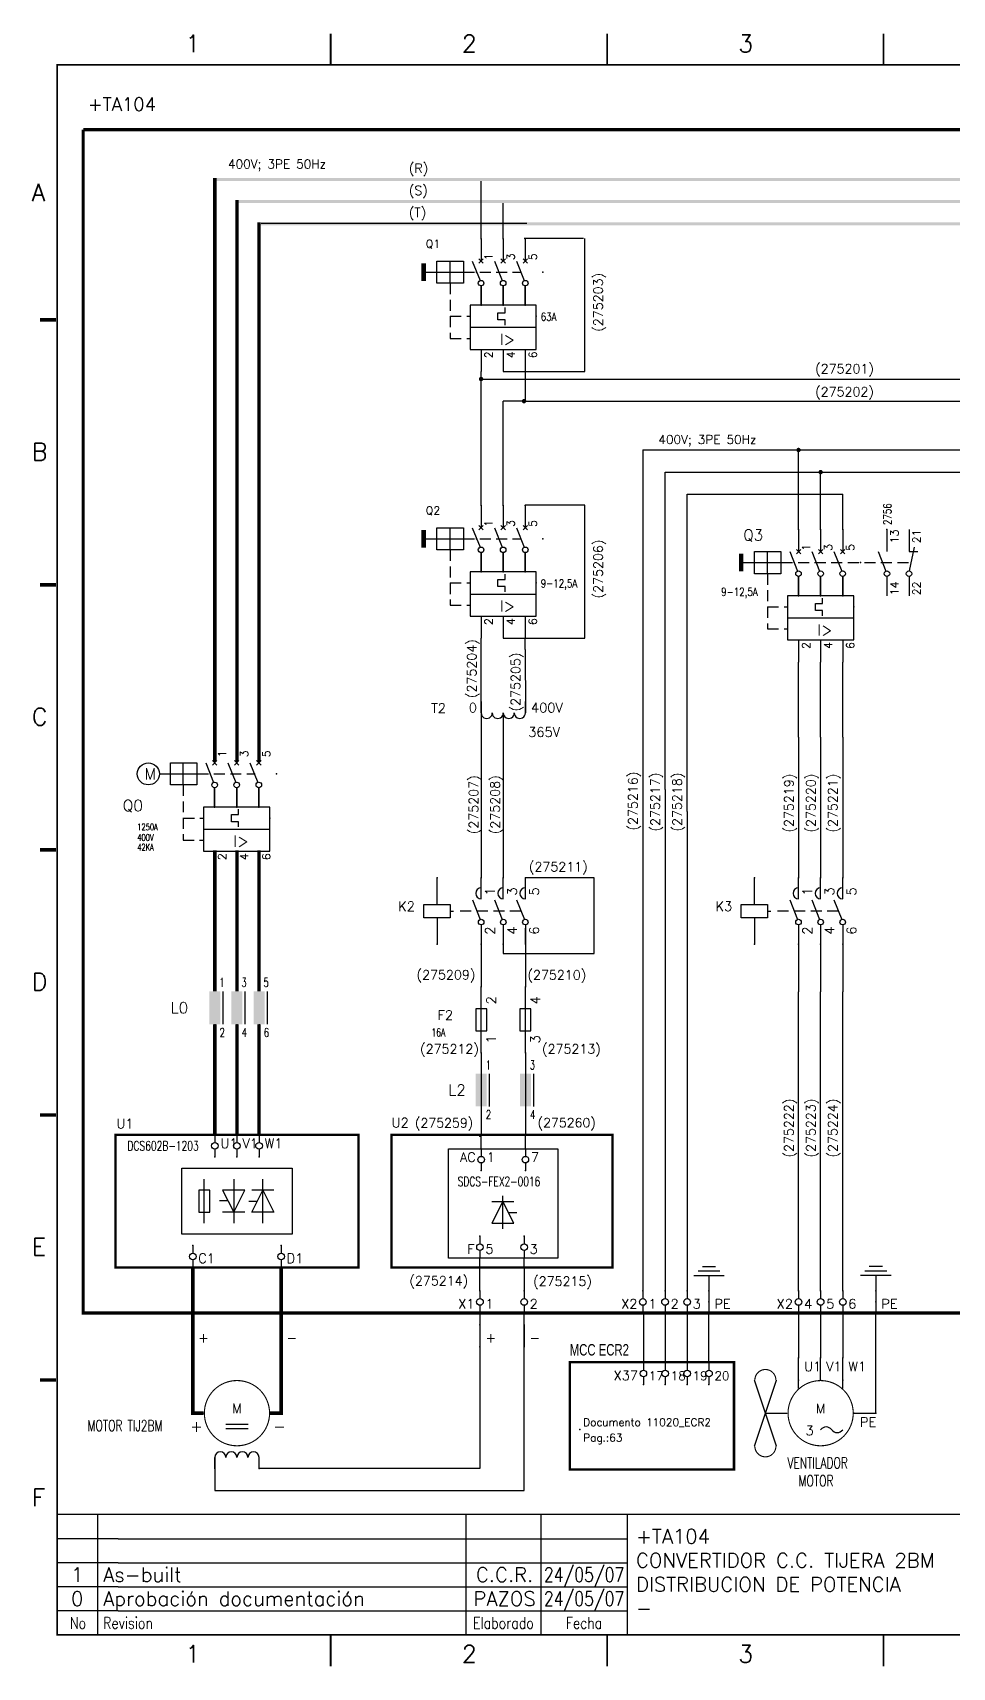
# Model space of a CAD drawing. Extents: x 12 to 526, y -7 to 367.
# Drawn here: x 11.9 to 222.1, y -6.9 to 366.6 of the extents above; entities that cross this region are included whole.
import ezdxf
from ezdxf.enums import TextEntityAlignment as Align

# ---------------------------------------------------------------- set-up
doc = ezdxf.new("R2010")
doc.units = 0
doc.header["$LTSCALE"] = 10
doc.header["$MEASUREMENT"] = 0
doc.linetypes.add('DASHDOT', pattern=[1, 0.5, -0.25, 0, -0.25])
doc.linetypes.add('HIDDEN', pattern=[0.375, 0.25, -0.125])
doc.layers.get('0').update_dxf_attribs({"linetype": 'CONTINUOUS'})
for name, color, linetype in [('$MKLNK', 7, 'HIDDEN'), ('1', 7, 'CONTINUOUS'), ('10', 5, 'CONTINUOUS'), ('102', 7, 'CONTINUOUS'), ('2', 7, 'CONTINUOUS'), ('4', 7, 'HIDDEN'), ('8', 1, 'CONTINUOUS'), ('9', 6, 'CONTINUOUS'), ('DIBUJO', 7, 'CONTINUOUS'), ('NODE', 7, 'CONTINUOUS')]:
    doc.layers.add(name, color=color, linetype=linetype)
doc.styles.add('HELV', font='HELVBLD.SHX', dxfattribs={"width": 1.2})
doc.styles.add('LABEL', font='SIMPLEX', dxfattribs={"width": 0.8, "height": 4})
doc.styles.add('ROMANS', font='romans')
doc.styles.get("Standard").update_dxf_attribs({"font": 'simplex'})

# ---------------------------------------------------------------- blocks, each defined once
blk = doc.blocks.new('NOD', base_point=(237.5, 170))
at = {"layer": 'NODE'}
blk.add_point((237.5, 170), dxfattribs=at)
blk = doc.blocks.new('$071501S')
at = {"layer": '2'}
for p, q in [((0, -6), (0, 0)), ((-3, -6), (3, -6)), ((-3, -9), (-3, -6)), ((3, -6), (3, -9)), ((3, -9), (-3, -9)), ((0, -9), (0, -15))]:
    blk.add_line(p, q, dxfattribs=at)
at = {"layer": '2', "rotation": 90}
for p in [(0, 0), (0, -15)]:
    blk.add_blockref('NOD', p, dxfattribs=at)
at = {"layer": '8'}
for tag, p in [('1A', (1, -3.325)), ('2A', (1, -13.325))]:
    blk.add_attdef(tag, p, '', height=2.15, dxfattribs=at)
at = {"layer": '9'}
blk.add_attdef('ID', text='', height=2.15, dxfattribs=at).set_placement((-5, -7.5), align=Align.RIGHT)
blk = doc.blocks.new('ACAD1F02')
at = {"layer": '2'}
for p, q in [((360, 150), (365, 150)), ((360, 149.03), (365, 149.03))]:
    blk.add_line(p, q, dxfattribs=at)
blk.add_lwpolyline([(355.12, 152.5, 0.25, 0.25, 1), (369.88, 152.5, 0.25, 0.25, 1)], format="xyseb", close=True, dxfattribs=at)
blk.add_text('M', height=2.15, dxfattribs=at).set_placement((362.5, 152.5), align=Align.CENTER)
blk = doc.blocks.new('$060303')
at = {"layer": '2'}
for p, q in [((0, 0), (2.5, 0)), ((0, -10), (2.5, -10))]:
    blk.add_line(p, q, dxfattribs=at)
for centre in [(2.5, -1.25), (2.5, -3.75), (2.5, -6.25), (2.5, -8.75)]:
    blk.add_arc(centre, 1.25, 270, 90, dxfattribs=at)
for p in [(0, 0), (0, -10)]:
    blk.add_blockref('NOD', p, dxfattribs=at)
at = {"layer": '8'}
for tag, p in [('1A', (1.5, -3.325)), ('2A', (1.5, -13.325))]:
    blk.add_attdef(tag, text='', height=2.15, dxfattribs=at).set_placement(p, align=Align.RIGHT)
at = {"layer": '9'}
blk.add_attdef('ID', text='', height=2.15, dxfattribs=at).set_placement((0, 1.175), align=Align.CENTER)
blk = doc.blocks.new('$$PLD12C')
for p, q in [((0, 2.5), (0, 0.75)), ((0, -0.75), (0, -2.5))]:
    blk.add_line(p, q)
at = {"layer": '2'}
blk.add_circle((0, 0), 0.75, dxfattribs=at)
for p in [(0, 2.5), (0, -2.5)]:
    blk.add_blockref('NOD', p, dxfattribs=at)
at = {"layer": '8'}
blk.add_attdef('*A', (1.25, -1.5), '', height=2.15, dxfattribs=at)
at = {"layer": '9'}
blk.add_attdef('ID', text='', height=2.15, dxfattribs=at).set_placement((-1.25, -1.5), align=Align.RIGHT)
blk = doc.blocks.new('$$PLD12')
blk.add_line((0, 2.5), (0, -2.5))
at = {"layer": '2'}
for p in [(0, 2.5), (0, -2.5)]:
    blk.add_blockref('NOD', p, dxfattribs=at)
at = {"layer": '8'}
blk.add_attdef('*A', (1.25, -1.5), '', height=2.15, dxfattribs=at)
at = {"layer": '9'}
blk.add_attdef('ID', text='', height=2.15, dxfattribs=at).set_placement((-1.25, -1.5), align=Align.RIGHT)
blk = doc.blocks.new('$$PLU21C')
for p, q in [((0, 2.5), (0, 0.75)), ((0, -0.75), (0, -2.5))]:
    blk.add_line(p, q)
at = {"layer": '2'}
blk.add_circle((0, 0), 0.75, dxfattribs=at)
for p in [(0, 2.5), (0, -2.5)]:
    blk.add_blockref('NOD', p, dxfattribs=at)
at = {"layer": '8'}
blk.add_attdef('*A', (1.25, -0.5), '', height=2.15, dxfattribs=at)
at = {"layer": '9'}
blk.add_attdef('ID', text='', height=2.15, dxfattribs=at).set_placement((-1.25, -0.5), align=Align.RIGHT)
blk = doc.blocks.new('$$PLU21')
blk.add_line((0, -2.5), (0, 2.5))
at = {"layer": '2'}
for p in [(0, 2.5), (0, -2.5)]:
    blk.add_blockref('NOD', p, dxfattribs=at)
at = {"layer": '8'}
blk.add_attdef('*A', (1.25, -0.5), '', height=2.15, dxfattribs=at)
at = {"layer": '9'}
blk.add_attdef('ID', text='', height=2.15, dxfattribs=at).set_placement((-1.25, -0.5), align=Align.RIGHT)
blk = doc.blocks.new('$71302MS')
at = {"layer": '$MKLNK'}
blk.add_line((9, -7.5), (-5, -7.5), dxfattribs=at)
for p, q in [((0, -4.75), (0, 0)), ((5, -4.75), (5, 0)), ((10, -4.75), (10, 0)), ((0, -10.62), (0, -15)), ((5, -10.62), (5, -15)), ((10, -10.62), (10, -15))]:
    blk.add_line(p, q)
at = {"layer": '102'}
for p, q in [((-2, -5), (-0.23, -9.42)), ((3, -5), (4.77, -9.42)), ((8, -5), (9.77, -9.42))]:
    blk.add_line(p, q, dxfattribs=at)
for centre in [(0, -10), (5, -10), (10, -10)]:
    blk.add_circle(centre, 0.625, dxfattribs=at)
for centre in [(0, -3.5), (5, -3.5), (10, -3.5)]:
    blk.add_arc(centre, 1.25, 90, 270, dxfattribs=at)
at = {"layer": '2'}
for p in [(0, 0), (5, 0), (10, 0), (0, -15), (5, -15), (10, -15)]:
    blk.add_blockref('NOD', p, dxfattribs=at)
at = {"layer": '8', "flags": 8}
for tag, p in [('1A', (3.07, -4)), ('3A', (8.07, -4)), ('5A', (13.07, -4))]:
    blk.add_attdef(tag, p, '', height=2.15, rotation=90, dxfattribs=at)
for tag, p in [('2A', (3.07, -11)), ('4A', (8.07, -11)), ('6A', (13.07, -11))]:
    blk.add_attdef(tag, text='', height=2.15, rotation=90, dxfattribs=at).set_placement(p, align=Align.RIGHT)
at = {"layer": '9'}
blk.add_attdef('ID', text='', height=2.15, rotation=90, dxfattribs=at).set_placement((-7.25, -7.5), align=Align.CENTER)
blk = doc.blocks.new('$072101S')
at = {"layer": '2'}
for p, q in [((0, 0), (0, 15)), ((1.25, 10), (-1.25, 10)), ((-1.25, 10), (-1.25, 5)), ((1.25, 5), (1.25, 10)), ((-1.25, 5), (1.25, 5))]:
    blk.add_line(p, q, dxfattribs=at)
for p in [(0, 15), (0, 0)]:
    blk.add_blockref('NOD', p, dxfattribs=at)
at = {"layer": '8'}
blk.add_attdef('2A', (3.325, 11), '', height=2.15, rotation=90, dxfattribs=at)
blk.add_attdef('ID', text='', height=2.15, rotation=90, dxfattribs=at).set_placement((-2.25, 7.5), align=Align.CENTER)
blk.add_attdef('1A', text='', height=2.15, rotation=90, dxfattribs=at).set_placement((3.325, 4), align=Align.RIGHT)
blk = doc.blocks.new('$021501')
at = {"layer": '2'}
for p, q in [((0, -6), (0, 0)), ((-3.5, -6), (3.5, -6)), ((-2.5, -7), (2.5, -7)), ((-1.5, -8), (1.5, -8))]:
    blk.add_line(p, q, dxfattribs=at)
blk.add_blockref('NOD', (0, 0), dxfattribs=at)
blk = doc.blocks.new('KK')
for p, q in [((170.54, 197.03), (170.54, 201.39)), ((175.54, 197.03), (175.54, 201.39)), ((180.54, 197.03), (180.54, 201.41)), ((170.54, 187.03), (170.54, 182.03)), ((175.54, 187.03), (175.54, 182.03)), ((180.54, 187.03), (180.54, 182.03))]:
    blk.add_line(p, q)
for p in [(168.04, 194.53), (183.04, 194.53)]:
    blk.add_point(p)
at = {"layer": '102'}
for p, q in [((170.54, 212.03), (170.54, 207.03)), ((175.54, 212.03), (175.54, 207.03)), ((180.54, 212.03), (180.54, 207.03)), ((168.54, 207.03), (170.31, 202.61)), ((173.54, 207.03), (175.31, 202.61)), ((178.54, 207.03), (180.31, 202.61)), ((170.54, 201.4), (170.54, 197.03)), ((175.54, 201.4), (175.54, 197.03)), ((180.54, 201.4), (180.54, 197.03)), ((183.04, 197.03), (168.04, 197.03)), ((168.04, 197.03), (168.04, 192.03)), ((175.96, 195.31), (175.96, 196.53)), ((183.04, 192.03), (183.04, 197.03)), ((174.36, 195.31), (175.96, 195.31)), ((174.36, 193.71), (174.36, 195.31)), ((175.96, 193.71), (174.36, 193.71)), ((175.96, 192.53), (175.96, 193.71)), ((168.04, 192.03), (183.04, 192.03)), ((168.04, 192.03), (168.04, 187.03)), ((183.04, 187.03), (183.04, 192.03)), ((168.04, 187.03), (183.04, 187.03))]:
    blk.add_line(p, q, dxfattribs=at)
for centre in [(170.54, 202.03), (175.54, 202.03), (180.54, 202.03)]:
    blk.add_circle(centre, 0.625, dxfattribs=at)
for p in [(169.54, 204.53), (174.54, 204.53), (179.54, 204.53), (184.54, 204.53)]:
    blk.add_point(p, dxfattribs=at)
at = {"layer": '2', "linetype": 'HIDDEN'}
for p, q in [((163.54, 202.03), (163.54, 189.53)), ((163.54, 194.53), (168.04, 194.53)), ((163.54, 189.53), (168.04, 189.53))]:
    blk.add_line(p, q, dxfattribs=at)
at = {"layer": '2'}
blk.add_trace([(158.04, 206.53), (157.04, 206.53), (158.04, 202.53), (157.04, 202.53)], dxfattribs=at)
at = {"layer": 'DIBUJO'}
for p, q in [((171.04, 207.53), (170.04, 206.53)), ((170.04, 207.53), (171.04, 206.53)), ((175.04, 207.53), (176.04, 206.53)), ((176.04, 207.53), (175.04, 206.53)), ((180.04, 207.53), (181.04, 206.53)), ((181.04, 207.53), (180.04, 206.53)), ((158.04, 204.53), (166.54, 204.53)), ((160.54, 202.03), (160.54, 207.03)), ((160.54, 207.03), (166.54, 207.03)), ((163.54, 202.03), (163.54, 207.03)), ((166.54, 207.03), (166.54, 202.03)), ((166.54, 202.03), (160.54, 202.03))]:
    blk.add_line(p, q, dxfattribs=at)
at = {"layer": '2'}
for p in [(170.54, 212.03), (175.54, 212.03), (180.54, 212.03), (170.54, 197.03), (175.54, 197.03), (180.54, 197.03)]:
    blk.add_blockref('NOD', p, dxfattribs=at)
at = {"layer": '102'}
blk.add_text('I>', height=2.52, dxfattribs=at).set_placement((176.51, 188.04), align=Align.CENTER)
at = {"layer": 'DIBUJO', "color": 1, "style": 'ROMANS'}
for s, p in [('1', (173.15, 207.2)), ('3', (178.15, 207.2)), ('5', (183.15, 207.2)), ('2', (173.15, 185.01)), ('4', (178.15, 185.01)), ('6', (183.15, 185.01))]:
    blk.add_text(s, height=1.8, rotation=90, dxfattribs=at).set_placement(p)
at = {"layer": 'DIBUJO', "color": 6, "style": 'ROMANS'}
blk.add_attdef('REFERENCIA', (158.04, 210.03), '', height=1.8, dxfattribs=at)
at = {"layer": 'DIBUJO', "color": 6, "style": 'ROMANS', "width": 0.8}
blk.add_attdef('REGULACION', (184.04, 193.53), '', height=1.8, dxfattribs=at)
blk = doc.blocks.new('newcajec')
at = {"layer": '1'}
for p, q in [((179.4, 20.85), (0.13, 20.85)), ((7, 20.85), (7, 0)), ((71, 20.85), (71, 0)), ((84, 20.85), (84, 0.09)), ((99, 20.85), (99, 0)), ((10.6, 16.64), (0, 16.64)), ((10.6, 16.64), (99, 16.64)), ((10.6, 12.48), (0, 12.48)), ((10.6, 12.48), (99, 12.48)), ((10.6, 8.32), (0, 8.32)), ((10.6, 8.32), (99, 8.32)), ((10.6, 4.16), (0, 4.16)), ((10.6, 4.16), (99, 4.16))]:
    blk.add_line(p, q, dxfattribs=at)
for points in [[(47.5, 272.5, 0.3, 0.3, 0), (47.5, 277.91, 0.3, 0.3, 0)], [(95.5, 272.5, 0.3, 0.3, 0), (95.5, 277.91, 0.3, 0.3, 0)], [(143.5, 272.5, 0.3, 0.3, 0), (143.5, 277.91, 0.3, 0.3, 0)], [(-2.99, 228.23, 0.6, 0.6, 0), (-0.18, 228.23, 0.6, 0.6, 0)], [(-2.99, 182.23, 0.6, 0.6, 0), (-0.18, 182.23, 0.6, 0.6, 0)], [(-2.99, 136.23, 0.6, 0.6, 0), (-0.18, 136.23, 0.6, 0.6, 0)], [(-2.99, 90.23, 0.6, 0.6, 0), (-0.18, 90.23, 0.6, 0.6, 0)], [(-2.99, 44.23, 0.6, 0.6, 0), (-0.18, 44.23, 0.6, 0.6, 0)], [(47.5, -5.5, 0.3, 0.3, 0), (47.5, -0.09, 0.3, 0.3, 0)], [(95.5, -5.5, 0.3, 0.3, 0), (95.5, -0.09, 0.3, 0.3, 0)], [(143.5, -5.5, 0.3, 0.3, 0), (143.5, -0.09, 0.3, 0.3, 0)]]:
    blk.add_lwpolyline(points, format="xyseb", dxfattribs=at)
at = {"layer": '1', "const_width": 0.3}
blk.add_lwpolyline([(0, 0), (0, 272.5), (383, 272.5), (383, 0)], close=True, dxfattribs=at)
at = {"layer": '1', "style": 'ROMANS'}
for s, p in [('1', (22.29, 274.68)), ('2', (70.29, 274.68)), ('3', (118.29, 274.68)), ('A', (-4.37, 248.84)), ('B', (-4.37, 203.84)), ('C', (-4.37, 157.84)), ('D', (-4.37, 111.84)), ('E', (-4.37, 65.84)), ('F', (-4.37, 22.34)), ('1', (22.29, -4.82)), ('2', (70.29, -4.82)), ('3', (118.29, -4.82))]:
    blk.add_text(s, height=3, dxfattribs=at).set_placement(p)
at = {"layer": '1', "style": 'LABEL', "width": 0.8}
for s, p in [('No', (2.23, 1.05)), ('Revision', (8, 1.05))]:
    blk.add_text(s, height=2, dxfattribs=at).set_placement(p)
for s, p in [('Elaborado', (77.5, 1.05)), ('Fecha', (91.5, 1.05))]:
    blk.add_text(s, height=2, dxfattribs=at).set_placement(p, align=Align.CENTER)
at = {"layer": '10', "style": 'ROMANS'}
for tag, p in [('REV41', (3.5, 18.74)), ('REV43', (77.7, 18.74)), ('REV31', (3.5, 14.58)), ('REV33', (77.7, 14.58)), ('REV21', (3.5, 10.42)), ('REV23', (77.7, 10.42)), ('REV11', (3.5, 6.27)), ('REV13', (77.7, 6.27))]:
    blk.add_attdef(tag, text='', height=2.5, dxfattribs=at).set_placement(p, align=Align.MIDDLE)
for tag, p, height in [('REV42', (8, 17.49), 2.5), ('SHEETNAME1', (100.5, 15.83), 2.5), ('DESIGNCHECK', (180.74, 14.83), 2.5), ('DOCUMENTTYPE', (216.43, 16.8), 2.5), ('NOTA', (305.32, 15.8), 3), ('REV32', (8, 13.33), 2.5), ('OBJECT', (216.43, 12.4), 2.5), ('REV22', (8, 9.17), 2.5), ('SHEETNAME2', (100.5, 11.67), 2.5), ('ORDER', (305.32, 7.3), 4.5), ('SHEETNAME3', (100.5, 7.51), 2.5), ('DRAWINGCHECK', (180.53, 7.71), 2.5), ('CUSTOMER', (216.43, 8.08), 2.5), ('REV12', (8, 5.01), 2.5), ('SHEETNAME4', (100.5, 3.35), 2.5), ('USER', (180.63, 0.71), 2.5), ('DEPARTMENT', (271.93, 1.05), 2.5), ('DOCUMENT_ID', (305.32, 0.93), 4.4)]:
    blk.add_attdef(tag, p, '', height=height, dxfattribs=at)
for tag, width, p, p2 in [('REV44', 1.221199, (84.53, 17.49), (98.48, 17.49)), ('REV34', 1.221199, (84.53, 13.33), (98.48, 13.33)), ('REV24', 1.221199, (84.53, 9.17), (98.48, 9.17)), ('REV14', 1.221199, (84.53, 5.01), (98.48, 5.01)), ('CREATED2', 7.039915, (282.71, 1.05), (301.14, 1.05))]:
    blk.add_attdef(tag, text='', height=2.5, dxfattribs=dict(at, width=width)).set_placement(p, p2, align=Align.FIT)
for tag, p in [('SHEET', (382, 7.43)), ('NEXTSHEET', (382, 0.5))]:
    blk.add_attdef(tag, text='', height=2.5, dxfattribs=at).set_placement(p, align=Align.RIGHT)
blk = doc.blocks.new('IATR1A1C')
for p, q in [((0, -7.5), (0, -3.14)), ((5, -7.5), (5, -3.14)), ((10, -7.5), (10, -3.12)), ((0, -17.5), (0, -22.5)), ((5, -17.5), (5, -22.5)), ((10, -17.5), (10, -22.5))]:
    blk.add_line(p, q)
for p in [(-2.5, -10), (12.5, -10)]:
    blk.add_point(p)
at = {"layer": '102'}
for p, q in [((0, 7.5), (0, 2.5)), ((5, 7.5), (5, 2.5)), ((10, 7.5), (10, 2.5)), ((20, 7.5), (20, 2.5)), ((25, 7.5), (25, 2.5)), ((-2, 2.5), (-0.23, -1.92)), ((3, 2.5), (4.77, -1.92)), ((8, 2.5), (9.77, -1.92)), ((18, 2.5), (19.77, -1.92)), ((25, 2.5), (27, 2.5)), ((25.13, -1.89), (26.25, 3.5)), ((0, -3.12), (0, -7.5)), ((5, -3.12), (5, -7.5)), ((10, -3.12), (10, -7.5)), ((20, -3.12), (20, -7.5)), ((25, -3.12), (25, -7.5)), ((12.5, -7.5), (-2.5, -7.5)), ((-2.5, -7.5), (-2.5, -12.5)), ((3.82, -9.22), (5.42, -9.22)), ((3.82, -10.82), (3.82, -9.22)), ((5.42, -10.82), (3.82, -10.82)), ((5.42, -9.22), (5.42, -8)), ((5.42, -12), (5.42, -10.82)), ((12.5, -12.5), (12.5, -7.5)), ((-2.5, -12.5), (12.5, -12.5)), ((-2.5, -12.5), (-2.5, -17.5)), ((12.5, -17.5), (12.5, -12.5)), ((-2.5, -17.5), (12.5, -17.5))]:
    blk.add_line(p, q, dxfattribs=at)
for centre in [(0, -2.5), (5, -2.5), (10, -2.5), (20, -2.5), (25, -2.5)]:
    blk.add_circle(centre, 0.625, dxfattribs=at)
for p in [(-1, 0), (4, 0), (9, 0), (14, 0), (19, 0)]:
    blk.add_point(p, dxfattribs=at)
at = {"layer": '2', "linetype": 'HIDDEN'}
for p, q in [((-3.86, 0), (25.46, 0)), ((-7, -2.5), (-7, -15)), ((-7, -10), (-2.5, -10)), ((-7, -15), (-2.5, -15))]:
    blk.add_line(p, q, dxfattribs=at)
at = {"layer": '2'}
blk.add_trace([(-12.5, 2), (-13.5, 2), (-12.5, -2), (-13.5, -2)], dxfattribs=at)
at = {"layer": 'DIBUJO'}
for p, q in [((-12.5, 0), (-4, 0)), ((-10, -2.5), (-10, 2.5)), ((-10, 2.5), (-4, 2.5)), ((-7, -2.5), (-7, 2.5)), ((-4, 2.5), (-4, -2.5)), ((0.5, 3), (-0.5, 2)), ((-0.5, 3), (0.5, 2)), ((4.5, 3), (5.5, 2)), ((5.5, 3), (4.5, 2)), ((9.5, 3), (10.5, 2)), ((10.5, 3), (9.5, 2)), ((-4, -2.5), (-10, -2.5))]:
    blk.add_line(p, q, dxfattribs=at)
at = {"layer": '2'}
for p in [(0, 7.5), (5, 7.5), (10, 7.5), (20, 7.5), (0, -7.5), (5, -7.5), (10, -7.5)]:
    blk.add_blockref('NOD', p, dxfattribs=at)
at = {"layer": '102'}
blk.add_text('I>', height=2.52, dxfattribs=at).set_placement((5.97, -16.49), align=Align.CENTER)
at = {"layer": 'DIBUJO', "color": 1, "style": 'ROMANS'}
for s, p in [('3', (7.61, 2.68)), ('5', (12.61, 2.68)), ('13', (22.61, 4.39)), ('21', (27.61, 4.39)), ('1', (2.61, 2.68)), ('14', (22.61, -7.37)), ('22', (27.61, -7.37)), ('2', (2.61, -19.52)), ('4', (7.61, -19.52)), ('6', (12.61, -19.52))]:
    blk.add_text(s, height=1.8, rotation=90, dxfattribs=at).set_placement(p)
at = {"layer": 'DIBUJO', "color": 6, "style": 'ROMANS', "width": 0.8}
for p in [(21, 8.5), (26, 8.5)]:
    blk.add_attdef('PAGCAUXABIERTO1', p, '', height=1.8, rotation=90, dxfattribs=at)
at = {"layer": 'DIBUJO', "color": 6, "style": 'ROMANS'}
blk.add_attdef('REFERENCIA', (-12.5, 5.5), '', height=1.8, dxfattribs=at)
at = {"layer": 'DIBUJO', "color": 6, "style": 'ROMANS', "width": 0.8}
blk.add_attdef('REGULACION', (13.5, -11), '', height=1.8, dxfattribs=at)
blk = doc.blocks.new('$PP313')
at = {"layer": '2'}
blk.add_blockref('NOD', (0, 0), dxfattribs=at)
at = {"layer": '8'}
blk.add_attdef('1A', (1, -3.325), '', height=2.15, dxfattribs=at)
at = {"layer": '9'}
blk.add_attdef('ID', (1, 1), '', height=2.15, dxfattribs=at)

msp = doc.modelspace()

# ---------------------------------------------------------------- linework, layer by layer
for p, q in [((53.44, 189.63), (53.44, 194.04)), ((58.49, 189.63), (58.49, 194.04)), ((63.54, 189.63), (63.54, 194.05))]:
    msp.add_line(p, q)
for p in [(50.91, 187.11), (66.06, 187.11)]:
    msp.add_point(p)
at = {"layer": '102'}
for p, q in [((53.44, 204.78), (53.44, 199.73)), ((58.49, 204.78), (58.49, 199.73)), ((63.54, 204.78), (63.54, 199.73)), ((51.42, 199.73), (53.2, 195.27)), ((56.47, 199.73), (58.25, 195.27)), ((61.52, 199.73), (63.3, 195.27)), ((53.44, 194.05), (53.44, 189.63)), ((58.49, 194.05), (58.49, 189.63)), ((63.54, 194.05), (63.54, 189.63)), ((66.06, 189.63), (50.91, 189.63)), ((50.91, 189.63), (50.91, 184.58)), ((57.3, 186.28), (57.3, 187.89)), ((57.3, 187.89), (58.91, 187.89)), ((58.91, 187.89), (58.91, 189.13)), ((66.06, 184.58), (66.06, 189.63)), ((50.91, 184.58), (66.06, 184.58)), ((50.91, 184.58), (50.91, 179.53)), ((58.91, 186.28), (57.3, 186.28)), ((58.91, 185.09), (58.91, 186.28)), ((66.06, 179.53), (66.06, 184.58)), ((50.91, 179.53), (66.06, 179.53)), ((53.49, 147.55), (53.49, 152.6)), ((58.54, 147.55), (58.54, 152.6)), ((63.59, 147.55), (63.59, 152.6)), ((53.49, 139.98), (53.49, 134.93)), ((58.54, 139.98), (58.54, 134.93)), ((63.59, 139.98), (63.59, 134.93))]:
    msp.add_line(p, q, dxfattribs=at)
for centre in [(53.44, 194.68), (58.49, 194.68), (63.54, 194.68)]:
    msp.add_circle(centre, 0.631, dxfattribs=at)
for p in [(52.43, 197.21), (57.48, 197.21), (62.53, 197.21), (67.58, 197.21)]:
    msp.add_point(p, dxfattribs=at)
for points in [[(54.76, 147.55), (52.23, 147.55), (54.76, 139.98), (52.23, 139.98)], [(59.81, 147.55), (57.28, 147.55), (59.81, 139.98), (57.28, 139.98)], [(64.86, 147.55), (62.33, 147.55), (64.86, 139.98), (62.33, 139.98)], [(115.62, 128.71), (113.12, 128.71), (115.62, 121.21), (113.12, 121.21)], [(125.72, 128.71), (123.22, 128.71), (125.72, 121.21), (123.22, 121.21)]]:
    msp.add_solid(points, dxfattribs=at)
at = {"layer": '2'}
for p, q in [((114.35, 319.43), (114.35, 332.66)), ((119.4, 319.43), (119.4, 327.61)), ((114.07, 287.42), (295.76, 287.42)), ((114.35, 258.5), (114.35, 287.42)), ((119.4, 258.5), (119.4, 282.37)), ((124.42, 282.37), (119.4, 282.37)), ((124.17, 282.37), (300.81, 282.37)), ((151.34, 271.21), (151.34, 198.71)), ((186.91, 271.21), (243.77, 271.21)), ((186.91, 253.04), (186.91, 271.21)), ((156.39, 193.66), (156.39, 266.16)), ((191.96, 253.04), (191.96, 266.41)), ((191.96, 266.16), (248.77, 266.16)), ((161.44, 188.61), (161.44, 261.11)), ((197.01, 253.04), (197.01, 261.11)), ((114.37, 213.66), (114.35, 228.2)), ((124.45, 225.6), (124.45, 228.2)), ((186.91, 205.57), (186.91, 222.74)), ((191.96, 205.57), (191.96, 222.74)), ((197.01, 205.57), (197.01, 222.74)), ((114.37, 211.14), (114.37, 193.3)), ((119.42, 211.14), (119.42, 193.3)), ((186.91, 205.57), (186.91, 173.44)), ((191.96, 205.57), (191.96, 173.44)), ((197.01, 205.57), (197.01, 173.44)), ((114.37, 193.3), (114.37, 173.44)), ((119.42, 193.3), (119.42, 173.44)), ((107.3, 165.87), (108.06, 165.87)), ((179.84, 165.87), (180.6, 165.87)), ((114.37, 158.29), (114.37, 148.58)), ((124.47, 158.29), (124.47, 148.58)), ((186.91, 158.29), (186.91, 147.4)), ((191.96, 158.29), (191.96, 147.4)), ((197.01, 158.29), (197.01, 147.4)), ((186.91, 79.07), (186.91, 147.4)), ((191.96, 79.07), (191.96, 147.4)), ((197.01, 79.07), (197.01, 147.4)), ((114.37, 133.43), (114.37, 132.06)), ((124.47, 133.43), (124.47, 132.06)), ((114.37, 117.7), (114.37, 114.73)), ((124.47, 117.81), (124.47, 114.73)), ((131.87, 111.56), (131.87, 86.56)), ((51.07, 94.53), (51.07, 104.63)), ((57.8, 104.63), (57.8, 94.53)), ((64.46, 94.53), (64.46, 104.63)), ((49.81, 102.1), (49.81, 97.05)), ((52.34, 102.1), (49.81, 102.1)), ((52.34, 97.05), (52.34, 102.1)), ((55.27, 102.1), (57.8, 97.05)), ((60.32, 102.1), (55.27, 102.1)), ((57.8, 97.05), (60.32, 102.1)), ((61.93, 97.05), (64.46, 102.1)), ((66.98, 102.1), (61.93, 102.1)), ((64.46, 102.1), (66.98, 97.05)), ((56.45, 99.63), (54.59, 99.63)), ((63.11, 99.52), (61.25, 99.52)), ((116.82, 99.53), (121.82, 99.53)), ((119.32, 99.53), (116.82, 94.53)), ((119.32, 93.28), (119.32, 100.78)), ((121.82, 94.53), (119.32, 99.53)), ((49.81, 97.05), (52.34, 97.05)), ((60.32, 97.05), (55.27, 97.05)), ((66.98, 97.05), (61.93, 97.05)), ((116.82, 94.53), (121.82, 94.53)), ((120.65, 96.98), (122.5, 96.98)), ((114.09, 84.43), (114.09, 86.56)), ((124.19, 84.43), (124.19, 86.56)), ((186.91, 56.78), (186.91, 61.23)), ((191.96, 58.71), (191.96, 61.23)), ((197.01, 56.78), (197.01, 61.23))]:
    msp.add_line(p, q, dxfattribs=at)
at = {"layer": '2', "color": 7}
for p, q in [((124.81, 322.96), (64.05, 322.96)), ((137.76, 319.55), (124.17, 319.55)), ((138.04, 289.13), (138.04, 319.55)), ((114.35, 287.42), (114.35, 289.13)), ((119.4, 289.13), (138.04, 289.13)), ((124.45, 289.13), (124.45, 282.37)), ((151.34, 271.21), (186.91, 271.21)), ((156.39, 266.16), (191.96, 266.16)), ((138.04, 258.62), (124.45, 258.62)), ((138.04, 228.2), (138.04, 258.62)), ((161.44, 261.11), (197.01, 261.11)), ((119.4, 228.2), (138.04, 228.2)), ((124.45, 225.6), (124.47, 211.52)), ((114.37, 211.14), (114.37, 213.66)), ((124.47, 211.14), (124.47, 213.66)), ((151.34, 198.71), (151.34, 79.07)), ((156.39, 193.66), (156.39, 79.07)), ((161.44, 188.61), (161.44, 79.07)), ((140.23, 173.44), (124.47, 173.44)), ((140.23, 156.18), (140.23, 173.44)), ((124.47, 158.29), (124.47, 161.95)), ((119.42, 158.29), (119.42, 156.18)), ((119.42, 156.18), (140.23, 156.18)), ((55.33, 147.48), (55.33, 139.98)), ((60.38, 147.48), (60.38, 139.98)), ((65.43, 147.48), (65.43, 139.98)), ((114.37, 132.06), (114.37, 117.7)), ((124.47, 132.06), (124.47, 117.81)), ((116.2, 128.64), (116.2, 121.21)), ((126.3, 128.64), (126.3, 121.21)), ((114.37, 111.56), (114.37, 114.73)), ((124.47, 111.56), (124.47, 114.51)), ((106.87, 111.56), (131.87, 111.56)), ((106.87, 86.56), (106.87, 111.56)), ((45.92, 92), (45.92, 107.15)), ((45.92, 107.15), (71.17, 107.15)), ((71.17, 107.15), (71.17, 92)), ((71.17, 92), (45.92, 92)), ((131.87, 86.56), (106.87, 86.56)), ((114.09, 79.07), (114.09, 84.62)), ((124.19, 84.56), (124.19, 78.86)), ((114.09, 74.02), (114.09, 38.51)), ((124.19, 33.46), (124.19, 74.02)), ((151.44, 74.05), (151.44, 62.68)), ((156.44, 74.05), (156.44, 62.68)), ((161.44, 74.05), (161.44, 62.68)), ((166.44, 62.68), (166.44, 74.05)), ((186.91, 74.02), (186.91, 63.76)), ((191.96, 74.02), (191.96, 63.76)), ((197.01, 74.02), (197.01, 63.76)), ((204.58, 51.13), (204.58, 74.02)), ((199.53, 51.13), (204.58, 51.13)), ((53.49, 41.03), (53.49, 33.46)), ((114.09, 38.51), (63.59, 38.51)), ((53.49, 33.46), (124.19, 33.46))]:
    msp.add_line(p, q, dxfattribs=at)
at = {"layer": '2', "color": 7, "linetype": 'HIDDEN'}
for p, q in [((110.31, 311.86), (123.44, 311.86)), ((110.31, 250.92), (123.44, 250.92))]:
    msp.add_line(p, q, dxfattribs=at)
at = {"layer": '2', "linetype": 'HIDDEN'}
for p, q in [((46.25, 194.68), (46.25, 182.06)), ((49.54, 197.21), (62.51, 197.21)), ((46.33, 187.11), (50.91, 187.11)), ((46.25, 182.06), (50.91, 182.06))]:
    msp.add_line(p, q, dxfattribs=at)
at = {"layer": '2', "color": 3, "linetype": 'DASHDOT'}
for points, const_width in [([(23.4, 344.41), (511.32, 344.41), (511.32, 32.11)], 0.778), ([(278.9, 74.02), (23.4, 74.02), (23.4, 344.41)], 0.707)]:
    msp.add_lwpolyline(points, dxfattribs=dict(at, const_width=const_width))
at = {"layer": '2', "color": 7}
for points in [[(53.49, 333.36, 0.808, 0.808, 0), (53.49, 249.44, 0.808, 0.808, 0)], [(58.54, 328.31, 0.808, 0.808, 0), (58.54, 249.45, 0.808, 0.808, 0)], [(63.59, 323.26, 0.808, 0.808, 0), (63.59, 249.44, 0.808, 0.808, 0)], [(53.49, 251.33, 0.808, 0.808, 0), (53.49, 200.07, 0.808, 0.808, 0)], [(58.54, 251.33, 0.808, 0.808, 0), (58.54, 200.07, 0.808, 0.808, 0)], [(63.59, 251.33, 0.808, 0.808, 0), (63.59, 200.07, 0.808, 0.808, 0)], [(53.49, 179.72, 0.808, 0.808, 0), (53.49, 147.55, 0.808, 0.808, 0)], [(58.54, 179.72, 0.808, 0.808, 0), (58.54, 147.55, 0.808, 0.808, 0)], [(63.59, 179.72, 0.808, 0.808, 0), (63.59, 147.55, 0.808, 0.808, 0)], [(53.49, 139.98, 0.808, 0.808, 0), (53.49, 114.73, 0.808, 0.808, 0)], [(58.54, 139.98, 0.808, 0.808, 0), (58.54, 114.73, 0.808, 0.808, 0)], [(63.59, 139.98, 0.808, 0.808, 0), (63.59, 114.73, 0.808, 0.808, 0)], [(30.77, 84.43, 0.505, 0.505, 0), (86.32, 84.43, 0.505, 0.505, 0), (86.32, 114.73, 0.505, 0.505, 0), (30.77, 114.73, 0.505, 0.505, 0), (30.77, 84.43, 0.505, 0.505, 0)], [(93.89, 84.43, 0.505, 0.505, 0), (144.39, 84.43, 0.505, 0.505, 0), (144.39, 114.73, 0.505, 0.505, 0), (93.89, 114.73, 0.505, 0.505, 0), (93.89, 84.43, 0.505, 0.505, 0)], [(50.97, 51.13, 0.808, 0.808, 0), (48.44, 51.13, 0.808, 0.808, 0), (48.44, 84.12, 0.808, 0.808, 0)]]:
    msp.add_lwpolyline(points, format="xyseb", dxfattribs=at)
at = {"layer": '2', "color": 7, "const_width": 0.505}
for points in [[(114.09, 287.42, 1), (114.6, 287.42, 1)], [(123.91, 282.37, 1), (124.42, 282.37, 1)], [(186.66, 271.21, 1), (187.16, 271.21, 1)], [(191.71, 266.16, 1), (192.21, 266.16, 1)]]:
    msp.add_lwpolyline(points, format="xyb", close=True, dxfattribs=at)
at = {"layer": '2', "color": 7, "const_width": 0.808}
msp.add_lwpolyline([(66.12, 51.13), (68.64, 51.13), (68.64, 84.12)], dxfattribs=at)
at = {"layer": '2', "color": 3, "linetype": 'DASHDOT'}
msp.add_lwpolyline([(134.65, 62.79, 0.572, 0.572, 0), (172.17, 62.79, 0.572, 0.572, 0), (172.17, 38.25, 0.572, 0.572, 0), (134.65, 38.25, 0.572, 0.572, 0), (134.65, 62.79, 0.572, 0.572, 0)], format="xyseb", dxfattribs=at)
at = {"layer": '2'}
for points in [[(176.93, 58.71, 0.253, 0.253, -0.414214), (179.33, 61.11, 0.253, 0.253, -0.414214), (181.73, 58.71, 0.253, 0.253, -1)], [(176.81, 58.71, 0.303, 0.303, 0), (181.86, 43.56, 0.303, 0.303, 0)], [(181.86, 58.71, 0.303, 0.303, 0), (176.81, 43.56, 0.303, 0.303, 0)], [(176.93, 43.56, 0.253, 0.253, 0.414214), (179.33, 41.16, 0.253, 0.253, 0.414214), (181.73, 43.56, 0.253, 0.253, 1)]]:
    msp.add_lwpolyline(points, format="xyseb", dxfattribs=at)
msp.add_lwpolyline([(184.51, 51.13, 0.253, 0.253, 1), (199.41, 51.13, 0.253, 0.253, 1)], format="xyseb", close=True, dxfattribs=at)
at = {"layer": '2', "linetype": 'HIDDEN'}
msp.add_lwpolyline([(179.33, 51.13, 0.303, 0.303, 0), (184.38, 51.13, 0.303, 0.303, 0)], format="xyseb", dxfattribs=at)
at = {"layer": '2', "color": 7}
msp.add_circle((38.29, 197.21), 2.52, dxfattribs=at)
at = {"layer": '2'}
for centre, start, end in [((193.22, 46.4), 36.8699, 143.1301), ((195.75, 48.29), 216.8699, 323.1301)]:
    msp.add_arc(centre, 1.58, start, end, dxfattribs=at)
for points in [[(53.71, 333.36), (53.71, 332.66), (360.5, 333.36), (360.5, 332.66)], [(58.78, 328.31), (58.78, 327.61), (360.49, 328.31), (360.49, 327.61)], [(63.84, 323.26), (63.84, 322.56), (360.52, 323.26), (360.52, 322.56)]]:
    msp.add_trace(points, dxfattribs=at)
at = {"layer": 'DIBUJO'}
for p, q in [((43.34, 199.73), (49.4, 199.73)), ((43.34, 194.68), (43.34, 199.73)), ((46.25, 194.68), (46.25, 199.73)), ((49.4, 199.73), (49.4, 194.68)), ((52.93, 200.24), (53.94, 199.23)), ((53.94, 200.24), (52.93, 199.23)), ((58.99, 200.24), (57.98, 199.23)), ((57.98, 200.24), (58.99, 199.23)), ((64.04, 200.24), (63.03, 199.23)), ((63.03, 200.24), (64.04, 199.23)), ((40.81, 197.21), (49.4, 197.21)), ((49.4, 194.68), (43.34, 194.68))]:
    msp.add_line(p, q, dxfattribs=at)

# ---------------------------------------------------------------- block references
ref = msp.add_blockref('$$PLD12C', (166.44, 60.18))
ref.add_attrib('*A', '20', (167.69, 58.68), dxfattribs={"layer": '8', "height": 2})
at = {"layer": '2', "color": 7}
ref = msp.add_blockref('newcajec', (17.43, 0.5), dxfattribs=dict(at, xscale=1.316436673167, yscale=1.316436673167, zscale=1.316436673167))
ref.add_attrib('REV24', '24/05/07', dxfattribs={"layer": '10', "height": 3.291, "style": 'ROMANS', "width": 0.728168}).set_placement((128.71, 12.58), (147.08, 12.58), align=Align.FIT)
ref.add_attrib('SHEETNAME3', 'DISTRIBUCION DE POTENCIA', (149.74, 10.38), dxfattribs={"layer": '10', "height": 3.2911, "style": 'ROMANS'})
ref.add_attrib('SHEETNAME2', 'CONVERTIDOR C.C. TIJERA 2BM', (149.74, 15.86), dxfattribs={"layer": '10', "height": 3.2911, "style": 'ROMANS'})
ref.add_attrib('SHEETNAME1', '+TA104', (149.74, 21.34), dxfattribs={"layer": '10', "height": 3.291, "style": 'ROMANS'})
ref.add_attrib('REV22', 'As-built', (27.96, 12.58), dxfattribs={"layer": '10', "height": 3.291, "style": 'ROMANS'})
ref.add_attrib('REV12', 'Aprobación documentación', (27.96, 7.11), dxfattribs={"layer": '10', "height": 3.2911, "style": 'ROMANS'})
ref.add_attrib('REV21', '1', dxfattribs={"layer": '10', "height": 3.29, "style": 'ROMANS'}).set_placement((22.04, 14.23), align=Align.MIDDLE)
ref.add_attrib('REV11', '0', dxfattribs={"layer": '10', "height": 3.29, "style": 'ROMANS'}).set_placement((22.04, 8.75), align=Align.MIDDLE)
ref.add_attrib('SHEETNAME4', '-', (149.74, 4.91), dxfattribs={"layer": '10', "height": 3.29, "style": 'ROMANS'})
ref.add_attrib('REV14', '24/05/07', dxfattribs={"layer": '10', "height": 3.291, "style": 'ROMANS', "width": 0.728168}).set_placement((128.71, 7.11), (147.08, 7.11), align=Align.FIT)
ref.add_attrib('REV23', 'C.C.R.', dxfattribs={"layer": '10', "height": 3.291, "style": 'ROMANS'}).set_placement((119.72, 14.23), align=Align.MIDDLE)
ref.add_attrib('REV13', 'PAZOS', dxfattribs={"layer": '10', "height": 3.291, "style": 'ROMANS'}).set_placement((119.72, 8.75), align=Align.MIDDLE)
at = {"layer": '2', "color": 7, "xscale": 1.01, "yscale": 1.01, "zscale": 1.01}
for name, p, values in [('KK', (-57.9, 105.29), {'REFERENCIA': 'Q1', 'REGULACION': '63A'}), ('KK', (-57.9, 44.35), {'REFERENCIA': 'Q2', 'REGULACION': '9-12,5A'}), ('$072101S', (124.47, 133.43), {'1A': '3', '2A': '4'}), ('$$PLU21C', (53.49, 112.2), {'*A': 'U1'}), ('$$PLU21C', (58.54, 112.2), {'*A': 'V1'}), ('$$PLU21C', (63.59, 112.2), {'*A': 'W1'}), ('$$PLD12C', (48.44, 86.95), {'*A': 'C1'}), ('$$PLD12C', (68.64, 86.95), {'*A': 'D1'}), ('$$PLD12C', (114.09, 76.54), {'ID': 'X1', '*A': '1'}), ('$$PLD12C', (124.19, 76.54), {'*A': '2'}), ('$$PLD12C', (151.34, 76.54), {'ID': 'X2', '*A': '1'}), ('$$PLD12C', (156.39, 76.54), {'*A': '2'}), ('$$PLD12C', (161.44, 76.54), {'*A': '3'}), ('$$PLD12C', (186.91, 76.54), {'ID': 'X2', '*A': '4'}), ('$$PLD12C', (191.96, 76.54), {'*A': '5'}), ('$$PLD12C', (197.01, 76.54), {'*A': '6'}), ('$$PLD12', (204.58, 76.54), {'*A': 'PE'}), ('$$PLD12', (48.44, 68.81), {'*A': '+'}), ('$$PLD12', (68.64, 68.81), {'*A': '-'}), ('$$PLD12', (114.09, 68.81), {'*A': '+'}), ('$$PLD12', (124.19, 68.81), {'*A': '-'}), ('$$PLU21', (186.91, 61.23), {'*A': 'U1'}), ('$$PLU21', (191.96, 61.23), {'*A': 'V1'}), ('$$PLU21', (197.01, 61.23), {'*A': 'W1'})]:
    msp.add_blockref(name, p, dxfattribs=at).add_auto_attribs(values)
at = {"layer": '2', "color": 7}
ref = msp.add_blockref('IATR1A1C', (186.91, 245.47), dxfattribs=dict(at, xscale=1.009999999999991, yscale=1.010000000000005, zscale=1.01))
ref.add_attrib('REFERENCIA', 'Q3', (174.28, 250.52), dxfattribs={"layer": 'DIBUJO', "color": 6, "height": 2.525, "style": 'ROMANS'})
ref.add_attrib('REGULACION', '9-12,5A', (169.23, 237.89), dxfattribs={"layer": 'DIBUJO', "color": 6, "height": 1.818, "style": 'ROMANS', "width": 0.8})
ref.add_attrib('PAGCAUXABIERTO1', '2756', (208.12, 254.05), dxfattribs={"layer": 'DIBUJO', "color": 6, "height": 1.818, "rotation": 90, "style": 'ROMANS', "width": 0.8})
ref = msp.add_blockref('$060303', (124.47, 213.66), dxfattribs=dict(at, xscale=1.01, yscale=1.01, zscale=1.01, rotation=270))
ref.add_attrib('ID', 'T2', dxfattribs={"layer": '9', "height": 2.171}).set_placement((104.63, 211.14), align=Align.CENTER)
ref.add_attrib('1A', '400V', dxfattribs={"layer": '8', "height": 2.171}).set_placement((133.02, 211.25), align=Align.RIGHT)
ref.add_attrib('2A', '0', dxfattribs={"layer": '8', "height": 2.17}).set_placement((113.4, 211.25), align=Align.RIGHT)
at = {"layer": '2', "xscale": 1.01, "yscale": 1.01, "zscale": 1.01}
for p in [(53.44, 204.78), (58.49, 204.78), (63.54, 204.78), (53.44, 189.63), (58.49, 189.63), (63.54, 189.63)]:
    msp.add_blockref('NOD', p, dxfattribs=at)
at = {"layer": '2'}
for name, p, xscale, yscale, zscale, values in [('$71302MS', (114.37, 173.44), 1.01, 1.01, 1.01, {'1A': '1', '2A': '2', '3A': '3', '4A': '4', '5A': '5', '6A': '6'}), ('$71302MS', (186.91, 173.44), 1.009999999999991, 1.010000000000005, 1.01, {'1A': '1', '2A': '2', '3A': '3', '4A': '4', '5A': '5', '6A': '6'}), ('$PP313', (136.88, 47.37), 0.8165000000000191, 0.8164999999999907, 0.8165, {'ID': 'Documento 11020_ECR2', '1A': 'Pag.:63'})]:
    msp.add_blockref(name, p, dxfattribs=dict(at, xscale=xscale, yscale=yscale, zscale=zscale)).add_auto_attribs(values)
at = {"layer": '2', "xscale": 1.01, "yscale": 1.01, "zscale": 1.01}
for name, p, rotation in [('NOD', (53.49, 152.6), 270), ('NOD', (58.54, 152.6), 270), ('NOD', (63.59, 152.6), 270), ('NOD', (53.49, 134.93), 270), ('NOD', (58.54, 134.93), 270), ('NOD', (63.59, 134.93), 270), ('NOD', (114.09, 114.42), 270), ('$060303', (53.49, 38.51), 90)]:
    msp.add_blockref(name, p, dxfattribs=dict(at, rotation=rotation))
at = {"layer": '2', "color": 7}
ref = msp.add_blockref('$072101S', (114.37, 133.43), dxfattribs=dict(at, xscale=1.01, yscale=1.01, zscale=1.01))
ref.add_attrib('ID', 'F2', dxfattribs={"layer": '8', "height": 2.171}).set_placement((106.18, 141), align=Align.CENTER)
ref.add_attrib('1A', '1', dxfattribs={"layer": '8', "height": 2.17, "rotation": 90}).set_placement((117.73, 137.47), align=Align.RIGHT)
ref.add_attrib('2A', '2', (117.73, 144.54), dxfattribs={"layer": '8', "height": 2.17, "rotation": 90})
for name, p, values in [('$$PLU21C', (114.37, 109.06), {'ID': 'AC', '*A': '1'}), ('$$PLU21C', (124.47, 109.06), {'*A': '7'}), ('$$PLD12C', (114.09, 89.06), {'ID': 'F', '*A': '5'}), ('$$PLD12C', (124.19, 89.06), {'*A': '3'}), ('$$PLD12', (166.44, 76.55), {'*A': 'PE'})]:
    msp.add_blockref(name, p, dxfattribs=at).add_auto_attribs(values)
at = {"layer": '2', "color": 7, "rotation": 180}
msp.add_blockref('$021501', (166.44, 76.55), dxfattribs=at)
at = {"layer": '2', "color": 7, "xscale": 1.01, "yscale": 1.01, "zscale": 1.01, "rotation": 180}
msp.add_blockref('$021501', (204.58, 76.54), dxfattribs=at)
at = {"layer": '2', "color": 7}
ref = msp.add_blockref('$$PLD12C', (151.44, 60.18), dxfattribs=at)
ref.add_attrib('ID', 'X37', dxfattribs={"layer": '9', "height": 2.15}).set_placement((150.19, 58.68), align=Align.RIGHT)
ref.add_attrib('*A', '17', (152.69, 58.68), dxfattribs={"layer": '8', "height": 2})
ref = msp.add_blockref('$$PLD12C', (156.44, 60.18), dxfattribs=at)
ref.add_attrib('*A', '18', (157.69, 58.68), dxfattribs={"layer": '8', "height": 2})
ref = msp.add_blockref('$$PLD12C', (161.44, 60.18), dxfattribs=at)
ref.add_attrib('*A', '19', (162.69, 58.68), dxfattribs={"layer": '8', "height": 2})
at = {"layer": '2', "color": 7, "xscale": 1.01, "yscale": 1.01, "zscale": 1.01}
msp.add_blockref('ACAD1F02', (-307.58, -102.89), dxfattribs=at)
at = {"layer": '2', "color": 7}
ref = msp.add_blockref('$$PLU21', (202.06, 51.13), dxfattribs=dict(at, xscale=1.01, yscale=1.01, zscale=1.01, rotation=270))
ref.add_attrib('*A', 'PE', (200.95, 48.01), dxfattribs={"layer": '8', "height": 2.171})
at = {"layer": '4'}
ref = msp.add_blockref('$071501S', (104.27, 173.44), dxfattribs=dict(at, xscale=1.01, yscale=1.01, zscale=1.01))
ref.add_attrib('ID', 'K2', dxfattribs={"layer": '9', "height": 2.171}).set_placement((99.22, 165.87), align=Align.RIGHT)
ref = msp.add_blockref('$071501S', (176.81, 173.44), dxfattribs=dict(at, xscale=1.009999999999991, yscale=1.010000000000005, zscale=1.01))
ref.add_attrib('ID', 'K3', dxfattribs={"layer": '9', "height": 2.171}).set_placement((171.76, 165.87), align=Align.RIGHT)

# ---------------------------------------------------------------- texts
at = {"layer": '102'}
msp.add_text('I>', height=2.545, dxfattribs=at).set_placement((59.46, 180.55), align=Align.CENTER)
at = {"layer": '2', "color": 6}
for s, height, p in [('+TA104', 3.03, (24.46, 348.72)), ('(R)', 2.121, (97.82, 334.5)), ('(S)', 2.121, (97.82, 329.45)), ('(T)', 2.121, (97.82, 324.4)), ('(275201)', 2.121, (190.7, 288.71)), ('(275202)', 2.121, (190.7, 283.45)), ('365V', 2.182, (125.1, 205.67)), ('(275211)', 2.121, (125.28, 174.92)), ('(275209)', 2.121, (99.59, 150.24)), ('(275210)', 2.121, (124.94, 150.21)), ('(275212)', 2.121, (100.4, 133.3)), ('(275213)', 2.121, (128.28, 133.3)), ('U1', 2.182, (30.98, 116.19)), ('U2', 2.182, (93.89, 116.42)), ('(275259)', 2.1, (99.23, 116.42)), ('(275260)', 2.1, (127.26, 116.45)), ('(275214)', 2.121, (97.95, 80.32)), ('(275215)', 2.121, (126.23, 80.21))]:
    msp.add_text(s, height=height, dxfattribs=at).set_placement(p)
at = {"layer": '2', "color": 7}
for s, height, p in [('400V; 3PE 50Hz', 2.02, (56.5, 335.54)), ('400V; 3PE 50Hz', 2.02, (154.87, 272.59)), ('M', 2.57, (37.42, 195.94)), ('Q0', 2.573, (32.42, 188.68))]:
    msp.add_text(s, height=height, dxfattribs=at).set_placement(p)
at = {"layer": '2', "color": 6}
for s, p in [('(275203)', (142.16, 298.22)), ('(275206)', (142.16, 237.29)), ('(275204)', (113.27, 214.52)), ('(275205)', (123.3, 211.47)), ('(275207)', (113.7, 183.42)), ('(275208)', (118.61, 183.42)), ('(275216)', (150.12, 184.26)), ('(275217)', (155.21, 184.03)), ('(275218)', (160.21, 184.03)), ('(275219)', (185.78, 183.79)), ('(275220)', (190.78, 183.79)), ('(275221)', (195.78, 183.79)), ('(275222)', (185.78, 109.54)), ('(275223)', (190.78, 109.54)), ('(275224)', (195.78, 109.54))]:
    msp.add_text(s, height=2.121, rotation=90, dxfattribs=at).set_placement(p)
at = {"layer": '2', "color": 7, "style": 'ROMANS', "width": 0.7}
for s, height, p in [('400V', 1.515, (35.76, 181.93)), ('1250A', 1.515, (35.76, 184.31)), ('42KA', 1.515, (35.76, 179.68)), ('1', 2.02, (54.5, 148.55)), ('3', 2.02, (59.55, 148.55)), ('5', 2.02, (64.6, 148.55)), ('2', 2.02, (54.57, 137.1)), ('4', 2.02, (59.62, 137.1)), ('6', 2.02, (64.67, 137.1)), ('16A', 1.818, (103.01, 137.21)), ('1', 2, (115.38, 129.69)), ('3', 2, (125.48, 129.69)), ('2', 2, (115.44, 118.36)), ('4', 2, (125.54, 118.36)), ('VENTILADOR', 2.525, (184.38, 38.51)), ('MOTOR', 2.525, (186.91, 34.42))]:
    msp.add_text(s, height=height, dxfattribs=at).set_placement(p)
at = {"layer": '2', "color": 7, "style": 'ROMANS'}
for s, height, p in [('L0', 2.525, (43.39, 142.5)), ('L2', 2.5, (106.87, 123.71)), ('+', 2.52, (47.91, 46.89)), ('-', 2.52, (66.86, 46.89))]:
    msp.add_text(s, height=height, dxfattribs=at).set_placement(p)
at = {"layer": '2', "color": 6, "style": 'ROMANS', "width": 0.7}
for s, height, p in [('DCS602B-1203', 2.1816, (33.51, 111.14)), ('SDCS-FEX2-0016', 2.16, (109.01, 103.01))]:
    msp.add_text(s, height=height, dxfattribs=at).set_placement(p)
at = {"layer": '2', "style": 'HELV', "width": 0.68022}
msp.add_text('MCC ECR2', height=2.613, dxfattribs=at).set_placement((134.61, 64.31), (148.15, 64.31), align=Align.FIT)
at = {"layer": '2'}
for s, p in [('M', (191.96, 51.13)), ('3', (189.43, 46.08))]:
    msp.add_text(s, height=2.17, dxfattribs=at).set_placement(p, align=Align.CENTER)
at = {"layer": '2', "color": 7, "style": 'ROMANS', "width": 0.7}
msp.add_text('MOTOR TIJ2BM', height=2.525, dxfattribs=at).set_placement((32.95, 47.04), align=Align.CENTER)
at = {"layer": 'DIBUJO', "color": 1, "style": 'ROMANS'}
for s, p in [('1', (56.07, 201.01)), ('3', (61.12, 201.01)), ('5', (66.17, 201.01)), ('2', (56.07, 177.5)), ('4', (61.12, 177.5)), ('6', (66.17, 177.5))]:
    msp.add_text(s, height=1.82, rotation=90, dxfattribs=at).set_placement(p)

doc.saveas('drawing.dxf')
